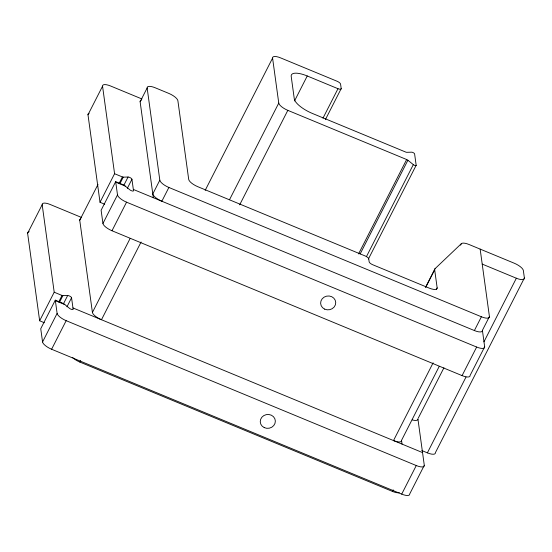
<?xml version="1.0" encoding="UTF-8"?>
<svg xmlns="http://www.w3.org/2000/svg" width="552" height="552" viewBox="0 0 552 552"><rect width="100%" height="100%" fill="white"/><g stroke="black" fill="none" stroke-linecap="round" stroke-linejoin="round"><path stroke-width="0.83" d="M44.346 322.734L39.647 320.788L27.614 233.282L42.173 204.702A9.46 3.188 27 0 1 50.197 204.488L81.558 217.467M104.721 204.233L100.022 202.287L87.989 114.781L102.548 86.202A9.46 3.188 27 0 1 110.572 85.988L141.933 98.967M141.084 242.004L101.478 319.732A9.46 3.188 27 0 1 92.419 312.453L79.743 220.248L97.994 184.437M153.318 197.699L140.125 101.754L147.142 87.975A9.46 3.188 27 0 1 155.167 87.761L168.829 93.412A9.46 3.188 27 0 1 177.882 100.699L188.701 179.4A9.46 3.188 27 0 0 197.761 186.686L365.12 255.935A3.788 1.276 27 0 1 368.743 258.847L369.157 261.848A3.788 1.276 27 0 0 372.779 264.76L429.139 288.082A9.46 3.188 27 0 0 437.156 287.868L434.672 269.783A9.46 3.188 27 0 1 435.01 268.72L461.362 243.653A9.46 3.188 27 0 1 469.048 244.508L514.305 263.235A9.46 3.188 27 0 1 523.358 270.514L524.386 278.008L435.411 452.64A9.46 3.188 27 0 1 427.386 452.854L421.825 450.549M39.647 320.788L54.206 292.215L42.173 204.702M100.022 202.287L114.581 173.714L102.548 86.202M54.206 292.215L62.038 295.458A1.325 0.448 27 0 0 62.859 295.651L67.675 295.52A2.463 0.828 27 0 1 70.063 296.314A2.463 0.828 27 0 1 71.56 297.783L73.126 309.154A2.463 0.828 27 0 1 71.877 309.486A2.463 0.828 27 0 1 69.428 308.271L63.997 303.904A1.325 0.448 27 0 0 63.128 303.4L55.297 300.164L40.738 328.737L42.559 341.971A9.46 3.188 27 0 0 51.612 349.25L401.711 494.116A9.46 3.188 27 0 0 409.736 493.902L424.295 465.329L417.905 418.851A9.46 3.188 27 0 1 412.206 419.899M114.581 173.714L122.413 176.957A1.325 0.448 27 0 0 123.241 177.151L128.057 177.026A2.463 0.828 27 0 1 130.445 177.813A2.463 0.828 27 0 1 131.942 179.283L133.501 190.654A2.463 0.828 27 0 1 132.259 190.985A2.463 0.828 27 0 1 129.81 189.771L124.372 185.403A1.325 0.448 27 0 0 123.51 184.899L115.678 181.663L101.12 210.236L102.934 223.47A9.46 3.188 27 0 0 111.994 230.75L462.086 375.615A9.46 3.188 27 0 0 470.111 375.401L484.67 346.828L482.407 330.337L489.424 316.565L480.15 249.097M58.698 302.006L62.038 295.458M119.08 183.505L122.413 176.957M59.416 302.42L62.859 295.651M120.177 183.167L123.241 177.151M42.559 341.971L57.118 313.391L55.297 300.164M102.934 223.47L117.5 194.897L115.678 181.663M63.432 303.855L67.675 295.52M123.807 185.355L128.057 177.026M66.964 306.802L71.56 297.783M127.34 188.301L131.942 179.283M51.612 349.25L66.171 320.677A9.46 3.188 27 0 1 57.118 313.391M111.994 230.75L126.553 202.177A9.46 3.188 27 0 1 117.5 194.897M92.419 312.453L130.086 238.526M159.818 180.173L152.8 193.952A9.46 3.188 27 0 0 161.853 201.232L168.877 187.459A9.46 3.188 27 0 1 159.818 180.173L147.142 87.975M399.337 492.667A9.46 3.188 27 0 1 392.424 491.404L79.895 362.084L80.675 360.553M205.172 190.392L272.578 58.098A9.46 3.188 27 0 1 280.602 57.884L336.962 81.199A3.788 1.276 27 0 1 340.577 84.111L341.198 88.61L325.404 119.605M229.494 199.762L278.76 103.072L272.578 58.098M239.672 204.847L287.82 110.352A9.46 3.188 27 0 1 278.76 103.072M294.54 100.926L307.25 75.976L337.99 88.7A3.788 1.276 27 0 0 341.198 88.61M322.968 118.183L337.99 88.7M358.558 253.913L406.651 159.528A1.891 0.635 27 0 1 407.893 160.246L413.324 164.613A1.891 0.635 27 0 0 415.207 165.545A1.891 0.635 27 0 0 416.167 165.29L414.607 153.918A1.891 0.635 27 0 0 413.455 152.787A1.891 0.635 27 0 0 411.613 152.179L406.803 152.311A1.891 0.635 27 0 1 405.623 152.028L312.404 113.457A18.927 6.382 27 0 1 294.292 98.891L291.201 76.404A18.927 6.382 27 0 1 307.25 75.976M360.132 253.982L407.893 160.246M366.404 256.701L413.324 164.613M368.405 259.033L416.167 165.29M425.647 287.102L435.01 268.72M425.695 287.406L434.672 269.783M436.377 289.4L437.156 287.868M460.582 245.185L461.362 243.653M433.113 362.843L393.507 440.572A9.46 3.188 27 0 0 401.532 440.358L439.199 366.438M418.292 418.092L443.918 367.798M392.424 491.404L393.203 489.872M133.336 189.433L474.382 330.551L481.399 316.779A9.46 3.188 27 0 0 489.424 316.565M401.711 494.116L416.27 465.543A9.46 3.188 27 0 0 424.295 465.329M462.086 375.615L476.652 347.042A9.46 3.188 27 0 0 484.67 346.828M427.386 452.854L466.019 377.023M483.973 341.791L516.361 278.222A9.46 3.188 27 0 0 524.386 278.008M287.82 110.352L406.651 159.528M482.207 264.091L516.361 278.222M168.877 187.459L481.399 316.779M115.747 182.153L125.187 186.058M126.553 202.177L476.652 347.042M55.366 300.654L64.812 304.559M72.954 307.933L422.542 452.585M66.171 320.677L416.27 465.543M401.532 440.358L402.049 444.105M482.407 330.337A9.46 3.188 27 0 1 474.382 330.551M79.895 362.084A9.46 3.188 27 0 1 72.519 357.427M140.125 101.754A9.46 3.188 27 0 1 141.229 100.278M87.989 114.781A9.46 3.188 27 0 1 89.1 113.305M79.743 220.248A9.46 3.188 27 0 1 80.854 218.778M27.614 233.282A9.46 3.188 27 0 1 29.194 231.709M324.624 309.12A7.569 6.941 -7.8 0 0 335.726 302.503A7.569 6.941 -7.8 0 0 324.169 297.1A7.569 6.941 -7.8 0 0 324.624 309.12M264.242 427.614A7.569 6.941 -7.8 0 0 275.351 420.997A7.569 6.941 -7.8 0 0 263.787 415.601A7.569 6.941 -7.8 0 0 264.242 427.614"/></g></svg>
